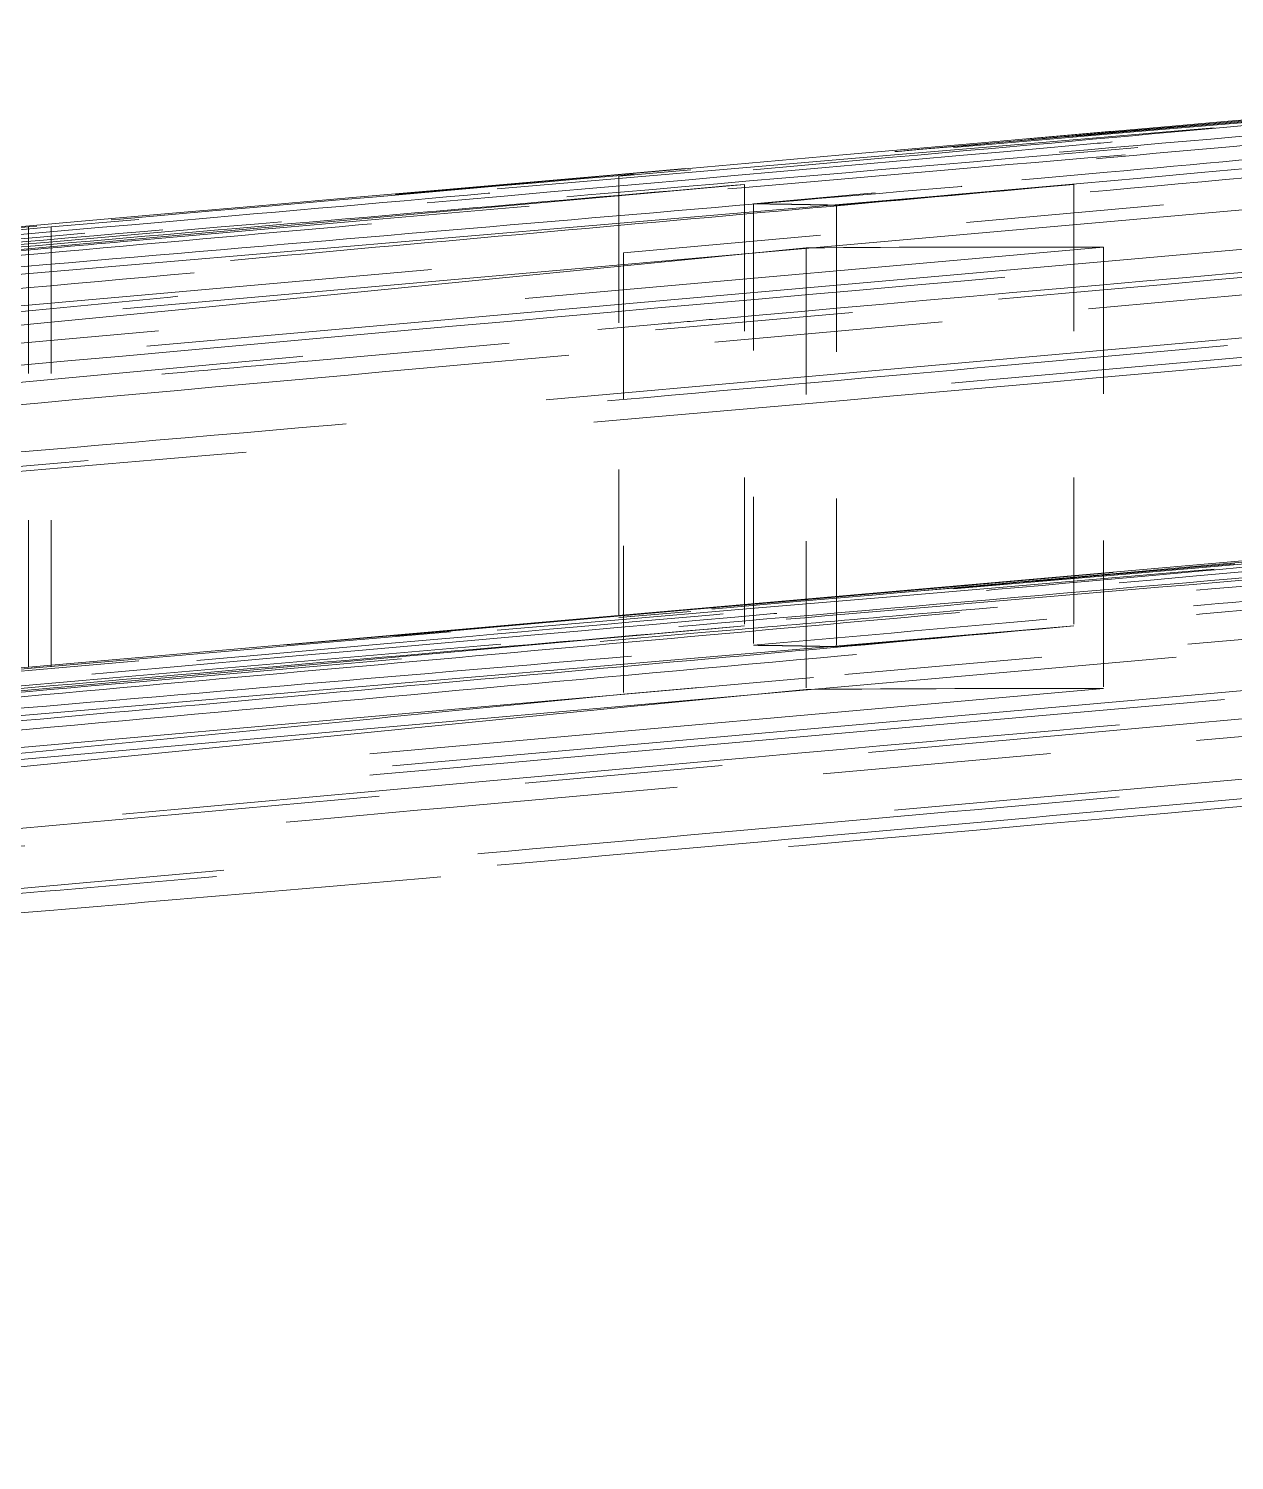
# Model space of a CAD drawing. Header units: millimetres. Extents: x 36 to 2484, y 36 to 1746.
# Drawn here: x 1388.598 to 1389.421, y 1007.23 to 1008.207 of the extents above; entities that cross this region are included whole.
import ezdxf

# ---------------------------------------------------------------- set-up
doc = ezdxf.new("R2010")
doc.units = ezdxf.units.MM
doc.header["$LTSCALE"] = 6
doc.linetypes.add('HIDDEN', pattern=[9.524999999999999, 6.35, -3.175])
doc.layers.add('가는파선_A3', color=7, linetype='HIDDEN', lineweight=13, true_color=0x008000)

msp = doc.modelspace()

# ---------------------------------------------------------------- linework, layer by layer
at = {"layer": '가는파선_A3', "ltscale": 0.03138243034482002}
for p, q in [((1390.659679306246, 1008.200502114116), (1386.155963680166, 1007.80220810814)), ((1386.155963680166, 1007.501062156877), (1390.659679306246, 1007.899356162853))]:
    msp.add_line(p, q, dxfattribs=at)
at = {"layer": '가는파선_A3', "ltscale": 0.02410325780510902}
for p, q in [((1387.290582043257, 1007.894406520935), (1390.752976137295, 1008.200615397325)), ((1390.752976137295, 1007.899469446062), (1387.290582043257, 1007.593260569672))]:
    msp.add_line(p, q, dxfattribs=at)
at = {"layer": '가는파선_A3', "ltscale": 0.02410322800278664}
for p, q in [((1391.237949381756, 1008.158209311335), (1387.816804873304, 1007.852051869843)), ((1387.816804873304, 1007.55090591858), (1391.237949381756, 1007.857063360072))]:
    msp.add_line(p, q, dxfattribs=at)
at = {"layer": '가는파선_A3', "ltscale": 0.001974565209820867}
for p, q in [((1389.00078170366, 1008.106246482587), (1389.000781703655, 1007.805100531321)), ((1389.086680364212, 1008.100611809609), (1389.086680364212, 1007.799465858346)), ((1389.311030330564, 1008.100611809259), (1389.311030330804, 1007.799465857993)), ((1389.092716850796, 1008.08741221322), (1389.092716850796, 1007.786266261957)), ((1389.149331052309, 1008.086449359487), (1389.149331052309, 1007.785303408224)), ((1388.598481451711, 1008.07163644574), (1388.598481451711, 1007.770490494477)), ((1388.613899679473, 1008.071634937412), (1388.613899679242, 1007.770488986148)), ((1389.128647645188, 1008.057323182216), (1389.128647645188, 1007.756177230953)), ((1389.331369718088, 1008.057821129404), (1389.331369718088, 1007.756675178141)), ((1389.004004429831, 1008.054005276669), (1389.004004429831, 1007.752859325406))]:
    msp.add_line(p, q, dxfattribs=at)
at = {"layer": '가는파선_A3', "ltscale": 0.003539579920470715}
for p, q in [((1389.004004429831, 1008.054005276669), (1389.523278185982, 1008.100038606457)), ((1389.523278185982, 1007.798892655195), (1389.004004429831, 1007.752859325406))]:
    msp.add_line(p, q, dxfattribs=at)
at = {"layer": '가는파선_A3', "ltscale": 0.01991771720349789}
for p, q in [((1389.434875961659, 1008.05725053111), (1386.578870302823, 1007.804022195888)), ((1386.578870302823, 1007.502876244625), (1389.434875961659, 1007.756104579846))]:
    msp.add_line(p, q, dxfattribs=at)
at = {"layer": '가는파선_A3', "ltscale": 0.01318449433892965}
for p, q in [((1387.436020508133, 1007.889753057741), (1389.331369718088, 1008.057821129404)), ((1389.331369718088, 1007.756675178141), (1387.436020508133, 1007.588607106478))]:
    msp.add_line(p, q, dxfattribs=at)
at = {"layer": '가는파선_A3', "ltscale": 0.004085523076355457}
for p, q in [((1389.476091318907, 1008.029766023761), (1388.885575018757, 1007.976817109631)), ((1389.260859470142, 1007.976817109523), (1389.851375770293, 1008.029766023653)), ((1388.885575018757, 1007.675671158367), (1389.476091318907, 1007.728620072498)), ((1389.851375770293, 1007.72862007239), (1389.260859470142, 1007.67567115826))]:
    msp.add_line(p, q, dxfattribs=at)
at = {"layer": '가는파선_A3', "ltscale": 0.003539580153301358}
for p, q in [((1388.791862387771, 1007.980351493785), (1389.305354822684, 1008.026385172875)), ((1389.305354822684, 1007.725239221612), (1388.791862387771, 1007.679205542522))]:
    msp.add_line(p, q, dxfattribs=at)
at = {"layer": '가는파선_A3', "ltscale": 0.05261852592229843}
msp.add_line((1390.037032233627, 1007.89725199842), (1382.413479113787, 1007.230277524652), dxfattribs=at)
at = {"layer": '가는파선_A3', "ltscale": 0.00944061204791069}
for centre, major_axis, ratio, start_param, end_param in [((1496.102751604412, -939.1765287630128), (-8.494946346360166e-07, 1952.046984841706), 0.7857909912960812, 0.06917064991142115, 0.06988012299934968), ((1499.916776687654, -939.1765202900522), (-4.701880218505039e-08, 1952.046976334833), 0.8137739248003817, 0.06917065013439316, 0.06988012322529524), ((1496.102751741901, -939.4776788737048), (-6.064788005133437e-07, 1952.046989011489), 0.7857909912927664, 0.06917065001218514, 0.06988012309839231), ((1499.916776753751, -939.4776642632453), (-5.813800374454559e-07, 1952.046974351696), 0.8137739248067933, 0.0691706499090321, 0.06988012300071599)]:
    msp.add_ellipse(centre, major_axis=major_axis, ratio=ratio, start_param=start_param, end_param=end_param, dxfattribs=at)
at = {"layer": '가는파선_A3', "ltscale": 0.01288840640336275}
for centre, major_axis, ratio, start_param, end_param in [((1491.677390660202, -885.669729993321), (-1.351888601064389e-07, 1898.309442280485), 0.7831881129989685, 0.06839493985099132, 0.06938814462412513), ((1491.677390443112, -885.9708750400955), (2.980267765906319e-07, 1898.309441373781), 0.7831881129928797, 0.06839494002908532, 0.06938814480266585)]:
    msp.add_ellipse(centre, major_axis=major_axis, ratio=ratio, start_param=start_param, end_param=end_param, dxfattribs=at)
at = {"layer": '가는파선_A3', "ltscale": 0.01287477929145098}
for centre, major_axis, ratio, start_param, end_param in [((1495.991775601441, -892.3666960167938), (3.946102378193928e-07, 1905.031966202101), 0.8121427791165722, 0.06847048227587423, 0.06945914386436897), ((1495.991775737023, -892.6678422439907), (4.576828249724941e-08, 1905.031966478844), 0.8121427791208886, 0.06847048212837237, 0.0694591437166423)]:
    msp.add_ellipse(centre, major_axis=major_axis, ratio=ratio, start_param=start_param, end_param=end_param, dxfattribs=at)
at = {"layer": '가는파선_A3', "ltscale": 0.02384808287024498}
for centre, major_axis, ratio, start_param, end_param in [((2162.224272946682, -8826.890682248686), (-2.106790475409071e-07, 9869.587669682673), 0.9363924621183889, 0.08375442078230488, 0.08410664700950399), ((2202.535366446835, -8826.890474267417), (9.695642368967581e-06, 9869.58746090253), 0.9849438997574704, 0.0837544216890156, 0.08410664792314933), ((2162.224273676193, -8827.191840841915), (1.696402271988973e-06, 9869.58768236651), 0.9363924621163604, 0.08375442095999833, 0.0841066471871976), ((2202.535366003962, -8827.1916088407), (-7.130870827154468e-06, 9869.587449483884), 0.9849438997617599, 0.08375442000911004, 0.08410664624418906)]:
    msp.add_ellipse(centre, major_axis=major_axis, ratio=ratio, start_param=start_param, end_param=end_param, dxfattribs=at)
at = {"layer": '가는파선_A3', "ltscale": 0.01224697660654783}
msp.add_ellipse((1517.843934090356, -1200.365116807757), major_axis=(6.196733259855591e-07, 2214.012279690065), ratio=0.8230778501932525, start_param=0.07098377768926323, end_param=0.07179330323900146, dxfattribs=at)
at = {"layer": '가는파선_A3', "ltscale": 0.01224697940051556}
for centre, major_axis, ratio, start_param, end_param in [((1513.58380016574, -1200.6905117932), (-2.033154977709727e-07, 2214.338911081433), 0.7957027259891098, 0.07098642210590635, 0.07179582839414254), ((1513.583799982356, -1200.991657096392), (1.888990830423154e-07, 2214.33891043146), 0.7957027259844347, 0.07098642224548435, 0.07179582853372057)]:
    msp.add_ellipse(centre, major_axis=major_axis, ratio=ratio, start_param=start_param, end_param=end_param, dxfattribs=at)
at = {"layer": '가는파선_A3', "ltscale": 0.01570641994476318}
for centre, major_axis, ratio, start_param, end_param in [((1521.704087163755, -1455.302496996884), (4.732600977774837e-07, 2469.871849881175), 0.7396719242051956, 0.07263257517673072, 0.07356156092615207), ((1521.70408759677, -1455.603646997877), (5.663682856038577e-09, 2469.871853941923), 0.739671924211463, 0.07263257503841825, 0.07356156078640552)]:
    msp.add_ellipse(centre, major_axis=major_axis, ratio=ratio, start_param=start_param, end_param=end_param, dxfattribs=at)
at = {"layer": '가는파선_A3', "ltscale": 0.008465807884931564}
for centre, major_axis, ratio, start_param, end_param in [((1389.277203091927, 285.2169955999345), (-1.413629792000256e-08, 722.8409018823522), 0.1630357454875601, 6.28272567930213, 6.284445865956347), ((1389.277203088036, 284.9158496246371), (-1.021776233935123e-08, 722.8409019063855), 0.1630357454875556, 6.282725679302029, 6.284445865956313)]:
    msp.add_ellipse(centre, major_axis=major_axis, ratio=ratio, start_param=start_param, end_param=end_param, dxfattribs=at)
at = {"layer": '가는파선_A3', "ltscale": 0.03220334649085999}
for points, weights in [([(1385.634064960694, 1007.804883422918), (1388.032201960488, 1008.012875823085), (1390.264110414998, 1008.205910852279)], [1.00046388791558, 1.03172203803411, 1.06253210013928]), ([(1390.544320183528, 1008.205910851834), (1388.405778722, 1008.01287582251), (1386.107962521556, 1007.804883422217)], [1.06203943308436, 1.03124365666264, 1]), ([(1390.264110414998, 1007.904764901016), (1388.032201959452, 1007.711729871732), (1385.634064960694, 1007.503737471655)], [1.06253210013929, 1.03172203804617, 1.00046388794004]), ([(1386.107962521556, 1007.503737470954), (1388.405778722, 1007.711729871247), (1390.544320183528, 1007.904764900571)], [1, 1.03124365666263, 1.06203943308435])]:
    msp.add_rational_spline(points, weights, degree=2, dxfattribs=at)
at = {"layer": '가는파선_A3', "ltscale": 0.02605167031288147}
for points, weights in [([(1390.315112843072, 1008.206886464139), (1388.589626260723, 1008.052145299417), (1386.761780173483, 1007.887524827752)], [1.04671276462131, 1.02354596521577, 1]), ([(1386.761780173483, 1007.586378876489), (1388.589626260723, 1007.750999348154), (1390.315112843072, 1007.905740512876)], [1, 1.02354596521577, 1.04671276462131])]:
    msp.add_rational_spline(points, weights, degree=2, dxfattribs=at)
at = {"layer": '가는파선_A3', "ltscale": 0.02605743333697319}
for points, weights in [([(1386.761780173483, 1007.887524827752), (1388.681295457484, 1008.052147491949), (1390.493317755453, 1008.206886463855)], [1.00074132970215, 1.0242903942817, 1.04745894760455]), ([(1390.493317755453, 1007.905740512593), (1388.681295457484, 1007.751001540686), (1386.761780173483, 1007.586378876489)], [1.04745894760455, 1.0242903942817, 1.00074132970215])]:
    msp.add_rational_spline(points, weights, degree=2, dxfattribs=at)
at = {"layer": '가는파선_A3', "ltscale": 0.03101843222975731}
for points, weights in [([(1387.462074742923, 1007.80705136119), (1389.738845414572, 1008.010756922955), (1391.860689110946, 1008.200590063293)], [1.02382750405764, 1.060168597625736, 1.096436620196707]), ([(1391.860689110946, 1007.89944411203), (1389.738845414578, 1007.709610971692), (1387.462074742936, 1007.505905409928)], [1.595159964989711, 1.542395129750977, 1.489523986562409])]:
    msp.add_rational_spline(points, weights, degree=2, dxfattribs=at)
at = {"layer": '가는파선_A3', "ltscale": 0.0102527067065239}
msp.add_open_spline([(1389.938543854621, 1008.174729723104), (1389.852360399954, 1008.167703139182), (1389.758500208082, 1008.159919354279), (1389.552568445577, 1008.142618972508), (1389.442626163171, 1008.133275248855), (1389.214761217149, 1008.113749431261), (1389.097791263205, 1008.103649447479), (1388.830527677801, 1008.080444143144), (1388.679632139653, 1008.067252486676), (1388.531280614949, 1008.054224720282)], degree=3, knots=[-0.150180037668776, -0.150180037668776, -0.150180037668776, -0.150180037668776, -0.115757378219855, -0.115757378219855, -0.0803022250167158, -0.0803022250167158, -0.0448540756692579, -0.0448540756692579, 0, 0, 0, 0], dxfattribs=at)
at = {"layer": '가는파선_A3', "ltscale": 0.007775191217660904}
msp.add_open_spline([(1389.149331052309, 1008.086449359487), (1389.370888032929, 1008.106170307394), (1389.594625573092, 1008.126342577831), (1389.789513683297, 1008.144397626113), (1389.920429473707, 1008.156526077224), (1390.037167977746, 1008.167590892818), (1390.132250703181, 1008.176957549333)], degree=3, knots=[-0.114151409470487, -0.114151409470487, -0.114151409470487, -0.114151409470487, -0.0458687632930431, -0.0458687632930431, -0.0458687632930431, 0, 0, 0, 0], dxfattribs=at)
at = {"layer": '가는파선_A3', "ltscale": 0.0123176071792841}
msp.add_open_spline([(1389.747515066579, 1008.172353444817), (1389.655057855716, 1008.164395015698), (1389.551688604372, 1008.155444246923), (1389.438978371698, 1008.145653887326), (1389.318445117539, 1008.135183995875), (1389.189802855301, 1008.123977597372), (1389.057022903368, 1008.112395361276), (1388.743179204204, 1008.085019151478), (1388.399590322798, 1008.054970199303), (1388.072856039044, 1008.026378302965)], degree=3, knots=[-0.179040380040088, -0.179040380040088, -0.179040380040088, -0.179040380040088, -0.140094021597082, -0.140094021597082, -0.140094021597082, -0.0984444640600564, -0.0984444640600564, -0.0984444640600564, 0, 0, 0, 0], dxfattribs=at)
at = {"layer": '가는파선_A3', "ltscale": 0.01230735052376986}
for points, knots in [([(1388.169583626184, 1008.026385172879), (1388.353479668111, 1008.042477585954), (1388.540292849045, 1008.058878765806), (1388.722256299874, 1008.074933944767), (1388.757475716772, 1008.078041459154), (1388.792513557061, 1008.081136011504), (1388.827313906954, 1008.084212854141), (1388.997481751254, 1008.09925809594), (1389.16547293649, 1008.114190697237), (1389.322586496754, 1008.128266750587), (1389.334648745687, 1008.129347426623), (1389.346646909189, 1008.130423053943), (1389.358577075912, 1008.13149329591), (1389.528778779675, 1008.146761901157), (1389.681298192667, 1008.160591083909), (1389.809135674638, 1008.172353444942)], [-0.180173085261555, -0.180173085261555, -0.180173085261555, -0.180173085261555, -0.124722956962919, -0.124722956962919, -0.124722956962919, -0.113990465483595, -0.113990465483595, -0.113990465483595, -0.0615103914448058, -0.0615103914448058, -0.0615103914448058, -0.0574812820794127, -0.0574812820794127, -0.0574812820794127, 0, 0, 0, 0]), ([(1389.305354822684, 1008.026385172875), (1389.484861475724, 1008.04247758595), (1389.669943631453, 1008.058878765803), (1389.854384668226, 1008.074933944765), (1389.890083627197, 1008.07804145915), (1389.925758648393, 1008.0811360115), (1389.961364959993, 1008.084212854137), (1390.135473821171, 1008.099258095933), (1390.311522345072, 1008.114190697227), (1390.482578228861, 1008.128266750575), (1390.495710886878, 1008.129347426613), (1390.508814139716, 1008.130423053936), (1390.521884870007, 1008.131493295906), (1390.708358421591, 1008.146761901153), (1390.884002464468, 1008.160591083904), (1391.043380037626, 1008.172353444938)], [-0.180173085261562, -0.180173085261562, -0.180173085261562, -0.180173085261562, -0.124722956960483, -0.124722956960483, -0.124722956960483, -0.113990465483593, -0.113990465483593, -0.113990465483593, -0.0615103914540429, -0.0615103914540429, -0.0615103914540429, -0.0574812820794114, -0.0574812820794114, -0.0574812820794114, 0, 0, 0, 0])]:
    msp.add_open_spline(points, degree=3, knots=knots, dxfattribs=at)
at = {"layer": '가는파선_A3', "ltscale": 0.01287766732275486}
msp.add_open_spline([(1390.731091850304, 1008.158159225537), (1390.610472655051, 1008.149177868926), (1390.48218233699, 1008.139266563688), (1390.207279890267, 1008.117367969451), (1390.06379191374, 1008.105617258627), (1389.771295838265, 1008.081146477245), (1389.624120394564, 1008.06858594528), (1389.291558310706, 1008.039770569715), (1389.106284092598, 1008.023411313415), (1388.925099133229, 1008.00720113073)], degree=3, knots=[-0.18851573546716, -0.18851573546716, -0.18851573546716, -0.18851573546716, -0.144718613188981, -0.144718613188981, -0.100036786233229, -0.100036786233229, -0.0558205869424513, -0.0558205869424513, 0, 0, 0, 0], dxfattribs=at)
at = {"layer": '가는파선_A3', "ltscale": 0.003716156119480729}
for points, knots in [([(1389.420569430566, 1008.142910476926), (1389.489538614546, 1008.148801222672), (1389.547555435077, 1008.153704535285), (1389.587606119592, 1008.156993577417), (1389.624633477742, 1008.160034337955), (1389.643960069181, 1008.161502479135), (1389.646813216679, 1008.161502479141)], [-0.0559282435859098, -0.0559282435859098, -0.0559282435859098, -0.0559282435859098, -0.0268672508321116, -0.0268672508321116, -0.0268672508321116, 0, 0, 0, 0]), ([(1389.646813216679, 1007.860356527878), (1389.643959999629, 1007.860356527872), (1389.624632538269, 1007.858888315116), (1389.58760351661, 1007.855847412392), (1389.547552901474, 1007.852558369927), (1389.489537078258, 1007.847655140249), (1389.420569430566, 1007.841764525662)], [0, 0, 0, 0, 0.0268679057818235, 0.0268679057818235, 0.0268679057818235, 0.0559282510407727, 0.0559282510407727, 0.0559282510407727, 0.0559282510407727])]:
    msp.add_open_spline(points, degree=3, knots=knots, dxfattribs=at)
at = {"layer": '가는파선_A3', "ltscale": 0.007137713488191366}
msp.add_open_spline([(1388.66887435914, 1008.062116138357), (1388.805666091579, 1008.074130895353), (1388.947631838854, 1008.08653827992), (1389.0844936767, 1008.098389378667), (1389.181919029186, 1008.106825605236), (1389.280257078249, 1008.115283077645), (1389.373630774765, 1008.123216207776), (1389.388511827739, 1008.124480518114), (1389.403266876802, 1008.125731510632), (1389.417872352161, 1008.126966976859), (1389.508484938352, 1008.134631827688), (1389.592644191828, 1008.141641005122), (1389.665666466621, 1008.147549813101)], degree=3, knots=[-0.104746288531674, -0.104746288531674, -0.104746288531674, -0.104746288531674, -0.0633304576455316, -0.0633304576455316, -0.0633304576455316, -0.0338485218033756, -0.0338485218033756, -0.0338485218033756, -0.0291499582310384, -0.0291499582310384, -0.0291499582310384, 0, 0, 0, 0], dxfattribs=at)
at = {"layer": '가는파선_A3', "ltscale": 0.005272207781672478}
for points, knots in [([(1389.775772033154, 1008.149817256503), (1389.742611686223, 1008.146576482557), (1389.703982660246, 1008.142898796008), (1389.661818352274, 1008.138948718774), (1389.614693875017, 1008.134533958192), (1389.563154917981, 1008.129779099143), (1389.509991256042, 1008.124920741994), (1389.454040354415, 1008.119807673161), (1389.394616788984, 1008.114426573407), (1389.333763448249, 1008.108951463767), (1389.254310027647, 1008.101802863808), (1389.172428730496, 1008.094494002101), (1389.092716850796, 1008.08741221322)], [-0.0770334629528135, -0.0770334629528135, -0.0770334629528135, -0.0770334629528135, -0.0610832779843999, -0.0610832779843999, -0.0610832779843999, -0.043256728351765, -0.043256728351765, -0.043256728351765, -0.0244955766840859, -0.0244955766840859, -0.0244955766840859, 0, 0, 0, 0]), ([(1389.092716850796, 1007.786266261957), (1389.175499760089, 1007.793620888253), (1389.260439467686, 1007.801204195747), (1389.342505197044, 1007.808592357373), (1389.394354494023, 1007.813260213119), (1389.445053797215, 1007.817850171738), (1389.493348661375, 1007.82225534453), (1389.549887047588, 1007.827412442805), (1389.604846458834, 1007.832473354019), (1389.654994208165, 1007.837163966933), (1389.699806027896, 1007.841355479076), (1389.740823386454, 1007.845255760043), (1389.775772033154, 1007.84867130524)], [0, 0, 0, 0, 0.0254393085492217, 0.0254393085492217, 0.0254393085492217, 0.0415119161312908, 0.0415119161312908, 0.0415119161312908, 0.0603279809597776, 0.0603279809597776, 0.0603279809597776, 0.077141938044022, 0.077141938044022, 0.077141938044022, 0.077141938044022])]:
    msp.add_open_spline(points, degree=3, knots=knots, dxfattribs=at)
at = {"layer": '가는파선_A3', "ltscale": 0.009385176002979279}
msp.add_open_spline([(1388.120327454232, 1008.029766023657), (1388.309612375745, 1008.046333218656), (1388.508235020036, 1008.063700922888), (1388.696208308005, 1008.080102359747), (1388.843821334535, 1008.092982199007), (1388.99735508797, 1008.106356071062), (1389.135800390455, 1008.118360311338), (1389.148867079635, 1008.119493290744), (1389.161799696681, 1008.120614069625), (1389.174580954433, 1008.121721081124), (1389.264927757322, 1008.129546206913), (1389.349463571766, 1008.136837402464), (1389.420569430566, 1008.142910476926)], degree=3, knots=[-0.136350369819892, -0.136350369819892, -0.136350369819892, -0.136350369819892, -0.079139911779752, -0.079139911779752, -0.079139911779752, -0.0342132684694292, -0.0342132684694292, -0.0342132684694292, -0.0299730199848158, -0.0299730199848158, -0.0299730199848158, 0, 0, 0, 0], dxfattribs=at)
at = {"layer": '가는파선_A3', "ltscale": 0.009456433355808258}
msp.add_open_spline([(1389.451274937643, 1008.14293052358), (1389.389359704551, 1008.137278398703), (1389.317166810544, 1008.130757526337), (1389.149419646809, 1008.115713275796), (1389.052890968213, 1008.107114302584), (1388.87948029157, 1008.091733469744), (1388.801624820412, 1008.084848431838), (1388.587848212263, 1008.065990467435), (1388.448989723176, 1008.053789999875), (1388.26658652948, 1008.037800645092), (1388.220376126099, 1008.033753167832), (1388.174821869522, 1008.029766023766)], degree=3, knots=[-0.136588685099345, -0.136588685099345, -0.136588685099345, -0.136588685099345, -0.108690028876329, -0.108690028876329, -0.0774395696732248, -0.0774395696732248, -0.0537642413325246, -0.0537642413325246, -0.0137254375786326, -0.0137254375786326, 0, 0, 0, 0], dxfattribs=at)
at = {"layer": '가는파선_A3', "ltscale": 0.01050563249737024}
for points, knots in [([(1389.064658535724, 1008.008578862161), (1389.219535383404, 1008.02243874146), (1389.377855317999, 1008.03639356344), (1389.536289711576, 1008.050061182841), (1389.679981326231, 1008.062456990694), (1389.82333395595, 1008.074579438187), (1389.964179789914, 1008.086168674736), (1390.171797391938, 1008.103252101585), (1390.363662143123, 1008.118330090176), (1390.539063822585, 1008.131264137905)], [-0.154811029613088, -0.154811029613088, -0.154811029613088, -0.154811029613088, -0.107086659644398, -0.107086659644398, -0.107086659644398, -0.0638031804430095, -0.0638031804430095, -0.0638031804430095, 0, 0, 0, 0]), ([(1390.539063822585, 1007.830118186642), (1390.365039112718, 1007.817285676085), (1390.174761207481, 1007.802339189709), (1389.968894320662, 1007.785410527285), (1389.82644904291, 1007.773697094113), (1389.681402565333, 1007.761433983884), (1389.535994615157, 1007.748889774226), (1389.377658957401, 1007.735230303167), (1389.219439467692, 1007.721284206731), (1389.064658535724, 1007.707432910898)], [0, 0, 0, 0, 0.0633023013192505, 0.0633023013192505, 0.0633023013192505, 0.107103002019787, 0.107103002019787, 0.107103002019787, 0.154797868409142, 0.154797868409142, 0.154797868409142, 0.154797868409142])]:
    msp.add_open_spline(points, degree=3, knots=knots, dxfattribs=at)
at = {"layer": '가는파선_A3', "ltscale": 0.02357783913612366}
for points, weights in [([(1389.086680364212, 1008.100611809609), (1387.432581441012, 1007.957635716571), (1385.689924762871, 1007.806697282832)], [1.04503011760303, 1.02281504348964, 1.00036516808525]), ([(1389.311030330564, 1007.799465857996), (1387.724048727123, 1007.656489764908), (1386.052102719379, 1007.505551331033)], [1.04464864541542, 1.02244168049636, 1])]:
    msp.add_rational_spline(points, weights, degree=2, dxfattribs=at)
at = {"layer": '가는파선_A3', "ltscale": 0.02357784099876881}
for points, weights in [([(1386.052102719379, 1007.806697282296), (1387.724048727123, 1007.957635716171), (1389.311030330564, 1008.10061180926)], [1, 1.02244168049636, 1.04464864541543]), ([(1385.689924762871, 1007.505551331569), (1387.43258144152, 1007.656489765352), (1389.086680364212, 1007.799465858346)], [1.00036516807306, 1.02281504348361, 1.04503011760302])]:
    msp.add_rational_spline(points, weights, degree=2, dxfattribs=at)
at = {"layer": '가는파선_A3', "ltscale": 0.004273551981896162}
for points, weights in [([(1389.092716850796, 1008.08741221322), (1389.121021475334, 1008.087070930228), (1389.149331052309, 1008.086449359487)], [1.00053474100189, 1.00050371535341, 1.00044721400765]), ([(1389.149331052309, 1007.785303408224), (1389.121021475334, 1007.785924978965), (1389.092716850796, 1007.786266261957)], [1.00044721400903, 1.00050371535496, 1.00053474100354])]:
    msp.add_rational_spline(points, weights, degree=2, dxfattribs=at)
at = {"layer": '가는파선_A3', "ltscale": 0.006485200487077236}
msp.add_open_spline([(1387.799995847404, 1007.984054398489), (1387.837798358196, 1007.987691363222), (1387.883848887674, 1007.991989087354), (1387.934402581536, 1007.99663432572), (1387.993018474706, 1008.002020377163), (1388.058084633681, 1008.007909938182), (1388.124017924075, 1008.013831866579), (1388.175622039051, 1008.01846679185), (1388.229894152159, 1008.023313355202), (1388.285510802662, 1008.028259706845), (1388.379469755108, 1008.036616089593), (1388.477262401531, 1008.045257016057), (1388.572343661811, 1008.053627893861), (1388.604925968001, 1008.056496413934), (1388.637189674157, 1008.059333193922), (1388.66887435914, 1008.062116138357)], degree=3, knots=[-0.0934608579997986, -0.0934608579997986, -0.0934608579997986, -0.0934608579997986, -0.075226202091279, -0.075226202091279, -0.075226202091279, -0.0540835206955875, -0.0540835206955875, -0.0540835206955875, -0.037535744069755, -0.037535744069755, -0.037535744069755, -0.00957987576365238, -0.00957987576365238, -0.00957987576365238, 0, 0, 0, 0], dxfattribs=at)
at = {"layer": '가는파선_A3', "ltscale": 0.02347143180668354}
for points, weights in [([(1386.475364059252, 1007.804567820789), (1387.76753817951, 1007.93322294202), (1389.00400442983, 1008.054005276669)], [1.012717605597937, 1.027579031148925, 1.041933544445654]), ([(1389.004004429829, 1007.752859325406), (1387.767538179509, 1007.632076990756), (1386.475364059251, 1007.503421869526)], [1.365014207428904, 1.34620867544924, 1.326739048880558])]:
    msp.add_rational_spline(points, weights, degree=2, dxfattribs=at)
at = {"layer": '가는파선_A3', "ltscale": 0.01297273859381676}
msp.add_open_spline([(1388.925099133229, 1008.00720113073), (1388.724255265825, 1007.989232112811), (1388.52373715484, 1007.971059420459), (1388.321671793589, 1007.952362436029), (1388.310297610627, 1007.951308626896), (1388.123253315344, 1007.933956058863), (1387.954688736374, 1007.917980994186), (1387.623191080099, 1007.885433210197), (1387.47218591225, 1007.869818949756), (1387.355144195464, 1007.856559710008)], degree=3, knots=[-0.190268064629034, -0.190268064629034, -0.190268064629034, -0.190268064629034, -0.128361918647725, -0.128361918647725, -0.124657249440529, -0.124657249440529, -0.0672393908551194, -0.0672393908551194, 0, 0, 0, 0], dxfattribs=at)
at = {"layer": '가는파선_A3', "ltscale": 0.01060087326914072}
msp.add_open_spline([(1387.780465552728, 1007.884900872079), (1387.840753832072, 1007.891798478034), (1387.912518318443, 1007.899504852547), (1387.995040987697, 1007.907976180599), (1388.081445637958, 1007.916846011691), (1388.177571231318, 1007.926341760733), (1388.280598334571, 1007.936257271497), (1388.379058063829, 1007.945733210103), (1388.483709798366, 1007.955581581693), (1388.591867450818, 1007.965599246441), (1388.733963139982, 1007.978760284461), (1388.882102447405, 1007.9922129726), (1389.030142846512, 1008.005487051872), (1389.041649600035, 1008.006518807794), (1389.05315578411, 1008.007549484617), (1389.064658535724, 1008.008578862161)], degree=3, knots=[-0.154837255186615, -0.154837255186615, -0.154837255186615, -0.154837255186615, -0.120154978370498, -0.120154978370498, -0.120154978370498, -0.0838411990703369, -0.0838411990703369, -0.0838411990703369, -0.0491372739345279, -0.0491372739345279, -0.0491372739345279, -0.0035438457574679, -0.0035438457574679, -0.0035438457574679, 0, 0, 0, 0], dxfattribs=at)
at = {"layer": '가는파선_A3', "ltscale": 0.01248158980160952}
msp.add_open_spline([(1387.269210641011, 1007.833949310895), (1387.336318821054, 1007.841691325979), (1387.41794785695, 1007.850455949242), (1387.511739579403, 1007.860074217561), (1387.612870087884, 1007.870445072691), (1387.72616214561, 1007.881605491892), (1387.846357918544, 1007.893154063691), (1387.944946887003, 1007.902626624606), (1388.049223360115, 1007.912460171824), (1388.156837434133, 1007.922472003752), (1388.316192343362, 1007.937297523394), (1388.482859438148, 1007.952513624469), (1388.649099188449, 1007.967512696713), (1388.696782394015, 1007.971814939972), (1388.744430535544, 1007.976099303159), (1388.791862387771, 1007.980351493785)], degree=3, knots=[-0.181149356909747, -0.181149356909747, -0.181149356909747, -0.181149356909747, -0.142175374837409, -0.142175374837409, -0.142175374837409, -0.100151851637425, -0.100151851637425, -0.100151851637425, -0.0656826211302176, -0.0656826211302176, -0.0656826211302176, -0.0146405883032912, -0.0146405883032912, -0.0146405883032912, 0, 0, 0, 0], dxfattribs=at)
at = {"layer": '가는파선_A3', "ltscale": 0.01249185297638178}
msp.add_open_spline([(1389.457992288979, 1007.980344680242), (1389.280388889903, 1007.964422835404), (1389.09718330926, 1007.948222321608), (1388.869681850417, 1007.928518227887), (1388.824880021354, 1007.92465796677), (1388.610668722623, 1007.906306546654), (1388.439026031554, 1007.891920081584), (1388.249805116842, 1007.876588806667), (1388.227637676286, 1007.874801249013), (1388.022506731339, 1007.858343092908), (1387.849897786842, 1007.845113703726), (1387.693570751424, 1007.833949310777)], degree=3, knots=[-0.182730865897933, -0.182730865897933, -0.182730865897933, -0.182730865897933, -0.127862147171991, -0.127862147171991, -0.114395074709957, -0.114395074709957, -0.0632953835576237, -0.0632953835576237, -0.0564858828061698, -0.0564858828061698, 0, 0, 0, 0], dxfattribs=at)
at = {"layer": '가는파선_A3', "ltscale": 0.009384875185787678}
for points, knots in [([(1388.885575018757, 1007.97681710963), (1388.762836600468, 1007.965811703908), (1388.637255158416, 1007.954463762041), (1388.515247929629, 1007.943297456072), (1388.453563768941, 1007.937652018351), (1388.392794263048, 1007.932053075709), (1388.333760739539, 1007.926567564842), (1388.257715102462, 1007.919501254995), (1388.181006554282, 1007.91229406039), (1388.107466154806, 1007.905258756811), (1388.047532138969, 1007.899525119258), (1387.989707289016, 1007.893906037857), (1387.936053206485, 1007.888569157727), (1387.924791084213, 1007.887448933623), (1387.913712554143, 1007.886341126901), (1387.902836358708, 1007.885247257496), (1387.825853611014, 1007.877504745611), (1387.757515860535, 1007.870311068288), (1387.706183947836, 1007.864336594132)], [-0.136345280908498, -0.136345280908498, -0.136345280908498, -0.136345280908498, -0.098340870169817, -0.098340870169817, -0.098340870169817, -0.0791266793207771, -0.0791266793207771, -0.0791266793207771, -0.0543753973852707, -0.0543753973852707, -0.0543753973852707, -0.034203577078568, -0.034203577078568, -0.034203577078568, -0.0299694629903092, -0.0299694629903092, -0.0299694629903092, 0, 0, 0, 0]), ([(1387.706183947836, 1007.563190642869), (1387.757204031832, 1007.569128823569), (1387.825024197913, 1007.576271464453), (1387.901437615577, 1007.583960592714), (1387.94983235824, 1007.588830331495), (1388.002235652403, 1007.593975528851), (1388.056946676504, 1007.5992580235), (1388.13897347071, 1007.607177928284), (1388.226178819453, 1007.615405818115), (1388.312767924261, 1007.623468871698), (1388.395816066785, 1007.631202195939), (1388.482505404403, 1007.639175487263), (1388.570469406886, 1007.647195820258), (1388.675045563007, 1007.656730806976), (1388.781416305188, 1007.666331711776), (1388.885575018757, 1007.675671158367)], [0, 0, 0, 0, 0.0297874058982456, 0.0297874058982456, 0.0297874058982456, 0.0486525985186574, 0.0486525985186574, 0.0486525985186574, 0.0769366838227942, 0.0769366838227942, 0.0769366838227942, 0.104064123847533, 0.104064123847533, 0.104064123847533, 0.13631462772519, 0.13631462772519, 0.13631462772519, 0.13631462772519])]:
    msp.add_open_spline(points, degree=3, knots=knots, dxfattribs=at)
at = {"layer": '가는파선_A3', "ltscale": 0.009384876117110252}
msp.add_open_spline([(1387.924137609986, 1007.864336594071), (1387.997159509536, 1007.869593470754), (1388.078077628079, 1007.875795308143), (1388.162346065944, 1007.882489851759), (1388.24882115698, 1007.889359698683), (1388.339390740432, 1007.896793392592), (1388.429344928049, 1007.904322637886), (1388.441089257634, 1007.905305648689), (1388.452823068357, 1007.906290281175), (1388.464535897605, 1007.907275491802), (1388.536588996384, 1007.913336152052), (1388.610561756362, 1007.919647053957), (1388.685252742543, 1007.926088416424), (1388.791204887861, 1007.935225746202), (1388.898601120433, 1007.944625500051), (1389.003927595227, 1007.95393574154), (1389.091687677354, 1007.961693217135), (1389.178006082196, 1007.969388016314), (1389.260859470142, 1007.976817109523)], degree=3, knots=[-0.1346143466009, -0.1346143466009, -0.1346143466009, -0.1346143466009, -0.108361612996593, -0.108361612996593, -0.108361612996593, -0.0814214253549786, -0.0814214253549786, -0.0814214253549786, -0.0779041411559465, -0.0779041411559465, -0.0779041411559465, -0.05626707802978, -0.05626707802978, -0.05626707802978, -0.0255740403042695, -0.0255740403042695, -0.0255740403042695, 0, 0, 0, 0], dxfattribs=at)
at = {"layer": '가는파선_A3', "ltscale": 0.01231763884425163}
msp.add_open_spline([(1388.072856039044, 1007.725232351702), (1388.356843905918, 1007.750083590322), (1388.651956099656, 1007.775893150899), (1388.92887904682, 1007.800067145579), (1389.085989892314, 1007.813782140244), (1389.239498609364, 1007.82716702808), (1389.38291551071, 1007.839635891409), (1389.517203518524, 1007.851311076135), (1389.63965741741, 1007.86192344261), (1389.747515066579, 1007.871207493554)], degree=3, knots=[0, 0, 0, 0, 0.0855650439638719, 0.0855650439638719, 0.0855650439638719, 0.13410994260671, 0.13410994260671, 0.13410994260671, 0.179564820428894, 0.179564820428894, 0.179564820428894, 0.179564820428894], dxfattribs=at)
at = {"layer": '가는파선_A3', "ltscale": 0.01230734400451183}
for points, knots in [([(1389.809135674638, 1007.871207493679), (1389.682549214731, 1007.859560239522), (1389.531738385673, 1007.84588423218), (1389.363463384996, 1007.830785729721), (1389.230999661618, 1007.818900400082), (1389.090052581654, 1007.806343078506), (1388.946030324118, 1007.793576490819), (1388.905395373938, 1007.789974480522), (1388.864515844305, 1007.786355811601), (1388.823513167962, 1007.782730876891), (1388.610094633919, 1007.763863126766), (1388.387801939384, 1007.744335115142), (1388.169583626184, 1007.725239221616)], [0, 0, 0, 0, 0.0569187682451169, 0.0569187682451169, 0.0569187682451169, 0.101724425303374, 0.101724425303374, 0.101724425303374, 0.11436605218435, 0.11436605218435, 0.11436605218435, 0.18016559790795, 0.18016559790795, 0.18016559790795, 0.18016559790795]), ([(1391.043380037626, 1007.871207493675), (1390.885562138966, 1007.859560239517), (1390.711765677423, 1007.845884232175), (1390.527240680224, 1007.830785729717), (1390.381985187219, 1007.818900400079), (1390.232647710989, 1007.806343078503), (1390.083537171526, 1007.793576490817), (1390.041466595438, 1007.789974480519), (1389.999414250755, 1007.786355811597), (1389.957476889432, 1007.782730876886), (1389.739193329158, 1007.763863126762), (1389.518364513498, 1007.744335115137), (1389.305354822684, 1007.725239221612)], [0, 0, 0, 0, 0.0569187682451185, 0.0569187682451185, 0.0569187682451185, 0.101724425300535, 0.101724425300535, 0.101724425300535, 0.114366052184353, 0.114366052184353, 0.114366052184353, 0.180165597907949, 0.180165597907949, 0.180165597907949, 0.180165597907949])]:
    msp.add_open_spline(points, degree=3, knots=knots, dxfattribs=at)
at = {"layer": '가는파선_A3', "ltscale": 0.01025270950049162}
msp.add_open_spline([(1388.531280614949, 1007.753078769019), (1388.696883135697, 1007.767621463871), (1388.86562259123, 1007.782365069136), (1389.105051859247, 1007.803119401817), (1389.177869866318, 1007.809408699672), (1389.378244369145, 1007.826638888321), (1389.502771531363, 1007.837258170459), (1389.736144595499, 1007.856917605075), (1389.84206778537, 1007.865718025455), (1389.938543854621, 1007.873583771841)], degree=3, knots=[0, 0, 0, 0, 0.0500699134132777, 0.0500699134132777, 0.0721765354754565, 0.0721765354754565, 0.111756598259199, 0.111756598259199, 0.150296859402205, 0.150296859402205, 0.150296859402205, 0.150296859402205], dxfattribs=at)
at = {"layer": '가는파선_A3', "ltscale": 0.007775190286338329}
msp.add_open_spline([(1390.132250703181, 1007.87581159807), (1390.037730883376, 1007.866500393728), (1389.921803160733, 1007.855510289446), (1389.791799022796, 1007.843463421151), (1389.596365067467, 1007.825353481285), (1389.371739840494, 1007.805100176141), (1389.149331052309, 1007.785303408224)], degree=3, knots=[0, 0, 0, 0, 0.0455972125465575, 0.0455972125465575, 0.0455972125465575, 0.114143058405141, 0.114143058405141, 0.114143058405141, 0.114143058405141], dxfattribs=at)
at = {"layer": '가는파선_A3', "ltscale": 0.01287767197936773}
msp.add_open_spline([(1388.925099133229, 1007.706055179467), (1389.128069311837, 1007.724214433338), (1389.336260466681, 1007.742567880937), (1389.625014910264, 1007.767470532083), (1389.705728748435, 1007.774371362684), (1389.955953432836, 1007.795550728023), (1390.122581201351, 1007.809345471634), (1390.44289457156, 1007.835076695852), (1390.59193522675, 1007.846651612863), (1390.731091850304, 1007.857013274274)], degree=3, knots=[0, 0, 0, 0, 0.0625323125119918, 0.0625323125119918, 0.0868042573608186, 0.0868042573608186, 0.138097897777207, 0.138097897777207, 0.188634526005345, 0.188634526005345, 0.188634526005345, 0.188634526005345], dxfattribs=at)
at = {"layer": '가는파선_A3', "ltscale": 0.009385163895785809}
msp.add_open_spline([(1389.420569430566, 1007.841764525662), (1389.349900103865, 1007.835728734936), (1389.265964822156, 1007.828489692573), (1389.176240424426, 1007.820718856504), (1389.034239777843, 1007.808420487563), (1388.873585344966, 1007.794430541658), (1388.71884891349, 1007.780931708396), (1388.523937624049, 1007.763928117374), (1388.31681429205, 1007.745817616344), (1388.120327454232, 1007.728620072394)], degree=3, knots=[0, 0, 0, 0, 0.029789010037554, 0.029789010037554, 0.029789010037554, 0.0769340318317247, 0.0769340318317247, 0.0769340318317247, 0.136319510099399, 0.136319510099399, 0.136319510099399, 0.136319510099399], dxfattribs=at)
at = {"layer": '가는파선_A3', "ltscale": 0.009456426836550236}
msp.add_open_spline([(1388.174821869522, 1007.728620072503), (1388.407034361426, 1007.748944510413), (1388.653770714732, 1007.770615552969), (1388.877537070223, 1007.790422254706), (1388.979239882538, 1007.799424489493), (1389.079828731859, 1007.808362725077), (1389.173423677755, 1007.816729704582), (1389.18449565099, 1007.817719490646), (1389.19546979857, 1007.818701282491), (1389.206336461225, 1007.819674240373), (1389.297763796742, 1007.82786028144), (1389.381083603727, 1007.835376937802), (1389.451274937643, 1007.841784572317)], degree=3, knots=[0, 0, 0, 0, 0.0699653183284337, 0.0699653183284337, 0.0699653183284337, 0.101764869350675, 0.101764869350675, 0.101764869350675, 0.105526651297759, 0.105526651297759, 0.105526651297759, 0.13717663539544, 0.13717663539544, 0.13717663539544, 0.13717663539544], dxfattribs=at)
at = {"layer": '가는파선_A3', "ltscale": 0.007137717213481665}
msp.add_open_spline([(1389.665666466621, 1007.846403861838), (1389.592972651869, 1007.840521632151), (1389.509238027586, 1007.833548597024), (1389.419077463334, 1007.825922958528), (1389.344739319043, 1007.819635555387), (1389.266498870602, 1007.81294372315), (1389.187490599133, 1007.806139009023), (1389.152645747072, 1007.80313794024), (1389.117652169414, 1007.800114915297), (1389.082778990394, 1007.797094943812), (1388.946459913572, 1007.785289890862), (1388.805112415122, 1007.772936313314), (1388.66887435914, 1007.760970187094)], degree=3, knots=[0, 0, 0, 0, 0.0290188393838259, 0.0290188393838259, 0.0290188393838259, 0.0529451167665144, 0.0529451167665144, 0.0529451167665144, 0.0634972726390335, 0.0634972726390335, 0.0634972726390335, 0.104745595489358, 0.104745595489358, 0.104745595489358, 0.104745595489358], dxfattribs=at)
at = {"layer": '가는파선_A3', "ltscale": 0.006485206540673971}
msp.add_open_spline([(1388.66887435914, 1007.760970187094), (1388.595175135857, 1007.754497001597), (1388.51868173809, 1007.747762316794), (1388.44252163695, 1007.741031347092), (1388.379001622206, 1007.735417498261), (1388.315718222447, 1007.7298066398), (1388.254482973566, 1007.724352136731), (1388.22114286084, 1007.721382380741), (1388.188409459211, 1007.718458932477), (1388.156568748288, 1007.715605957942), (1388.092519242081, 1007.709867027972), (1388.028803945811, 1007.704119696778), (1387.970206218968, 1007.69876794395), (1387.962463797819, 1007.698060825662), (1387.954810659062, 1007.697360605668), (1387.947257725628, 1007.696668203879), (1387.891682740922, 1007.691573465629), (1387.840993050437, 1007.686852772047), (1387.799995847404, 1007.682908447226)], degree=3, knots=[0, 0, 0, 0, 0.0222829863484445, 0.0222829863484445, 0.0222829863484445, 0.0408677256042468, 0.0408677256042468, 0.0408677256042468, 0.050986363367474, 0.050986363367474, 0.050986363367474, 0.0713406121713529, 0.0713406121713529, 0.0713406121713529, 0.0740299855465905, 0.0740299855465905, 0.0740299855465905, 0.0938185730536531, 0.0938185730536531, 0.0938185730536531, 0.0938185730536531], dxfattribs=at)
at = {"layer": '가는파선_A3', "ltscale": 0.01297274231910706}
msp.add_open_spline([(1387.355144195464, 1007.555413758746), (1387.470965602074, 1007.568534753894), (1387.620075774073, 1007.583965229868), (1387.796564182575, 1007.601309488591), (1387.951486206424, 1007.616534327924), (1388.122944848755, 1007.632785111258), (1388.301759719245, 1007.649370565473), (1388.461902743629, 1007.664224166808), (1388.629462613615, 1007.679486389825), (1388.798693786188, 1007.6947141021), (1388.840755205098, 1007.698498860991), (1388.882919711381, 1007.702281488008), (1388.925099133228, 1007.706055179467)], degree=3, knots=[0, 0, 0, 0, 0.066538333872214, 0.066538333872214, 0.066538333872214, 0.124945871424352, 0.124945871424352, 0.124945871424352, 0.177254494777688, 0.177254494777688, 0.177254494777688, 0.19025549740649, 0.19025549740649, 0.19025549740649, 0.19025549740649], dxfattribs=at)
at = {"layer": '가는파선_A3', "ltscale": 0.01060085650533438}
msp.add_open_spline([(1389.064658535724, 1007.707432910898), (1388.821748568082, 1007.685694976), (1388.577815874687, 1007.663426075651), (1388.359523877481, 1007.642661861527), (1388.239946398075, 1007.631287498662), (1388.127812853879, 1007.620340622802), (1388.027452167424, 1007.610140547403), (1387.931392375877, 1007.600377589903), (1387.848654994318, 1007.591556501878), (1387.780465552728, 1007.583754920816)], degree=3, knots=[0, 0, 0, 0, 0.0748373508466376, 0.0748373508466376, 0.0748373508466376, 0.11583226543019, 0.11583226543019, 0.11583226543019, 0.155070368401457, 0.155070368401457, 0.155070368401457, 0.155070368401457], dxfattribs=at)
at = {"layer": '가는파선_A3', "ltscale": 0.01248159166425467}
msp.add_open_spline([(1388.791862387771, 1007.679205542522), (1388.630282314634, 1007.664720144205), (1388.466843645949, 1007.649920106748), (1388.308385723659, 1007.635343525632), (1388.191273153856, 1007.624570313105), (1388.076886251362, 1007.613919528237), (1387.967965243477, 1007.60360502774), (1387.822333581569, 1007.589814135806), (1387.683706447267, 1007.576363293718), (1387.560676955066, 1007.563912845932), (1387.446475093764, 1007.552355744575), (1387.347940625722, 1007.541886138048), (1387.269210641011, 1007.532803359632)], degree=3, knots=[0, 0, 0, 0, 0.0498742346707315, 0.0498742346707315, 0.0498742346707315, 0.086735123068115, 0.086735123068115, 0.086735123068115, 0.136019577379402, 0.136019577379402, 0.136019577379402, 0.181767766003955, 0.181767766003955, 0.181767766003955, 0.181767766003955], dxfattribs=at)
at = {"layer": '가는파선_A3', "ltscale": 0.01249184459447861}
msp.add_open_spline([(1387.693570751424, 1007.532803359514), (1387.84836272307, 1007.54385812296), (1388.0191449198, 1007.556939371009), (1388.200286530774, 1007.57146102029), (1388.33526327949, 1007.582281753281), (1388.473998701295, 1007.593742543675), (1388.612819259387, 1007.605452614145), (1388.670290027923, 1007.610300503815), (1388.72777495962, 1007.615191117691), (1388.785013281359, 1007.620096728382), (1389.010141733258, 1007.639391363636), (1389.238329509184, 1007.659506331678), (1389.45799228898, 1007.679198728979)], degree=3, knots=[0, 0, 0, 0, 0.0559312159048636, 0.0559312159048636, 0.0559312159048636, 0.0976080765333158, 0.0976080765333158, 0.0976080765333158, 0.114862013870676, 0.114862013870676, 0.114862013870676, 0.182724803762734, 0.182724803762734, 0.182724803762734, 0.182724803762734], dxfattribs=at)
at = {"layer": '가는파선_A3', "ltscale": 0.009384877979755402}
msp.add_open_spline([(1389.260859470142, 1007.67567115826), (1389.16827430796, 1007.667369460325), (1389.0719893629, 1007.658792212417), (1388.974586561178, 1007.650198654056), (1388.887779289279, 1007.642539907654), (1388.800087830798, 1007.634868602963), (1388.713340523368, 1007.627367945028), (1388.657760290922, 1007.622562166913), (1388.60256746864, 1007.617826415602), (1388.548234169194, 1007.613207834562), (1388.451674154168, 1007.604999787947), (1388.352931288789, 1007.596745610145), (1388.257486278662, 1007.588991113653), (1388.237630111724, 1007.587377885506), (1388.217916571183, 1007.585786261373), (1388.198394533736, 1007.584221086956), (1388.101257412628, 1007.576433142827), (1388.007556245759, 1007.569195984822), (1387.924137609986, 1007.563190642808)], degree=3, knots=[0, 0, 0, 0, 0.0285779100639916, 0.0285779100639916, 0.0285779100639916, 0.0540470995057553, 0.0540470995057553, 0.0540470995057553, 0.0703655710676587, 0.0703655710676587, 0.0703655710676587, 0.0993664209199394, 0.0993664209199394, 0.0993664209199394, 0.105399693013124, 0.105399693013124, 0.105399693013124, 0.135419852721008, 0.135419852721008, 0.135419852721008, 0.135419852721008], dxfattribs=at)

doc.saveas('drawing.dxf')
